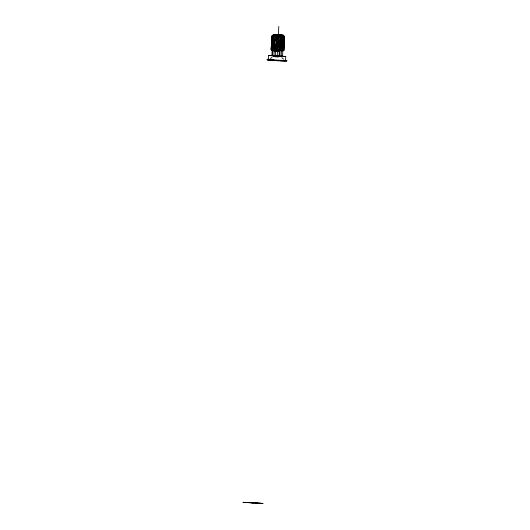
<?xml version="1.0" encoding="UTF-8"?>
<svg xmlns="http://www.w3.org/2000/svg" width="530" height="530" viewBox="0 0 530 530"><rect width="100%" height="100%" fill="white"/><g stroke="black" fill="none" stroke-linecap="round" stroke-linejoin="round"><path stroke-width="0.4" stroke-dasharray="2.65 1.99" d="M275.567 57.386L275.593 56.882M276.686 57.452L276.713 56.948M277.587 57.26L277.614 56.75M277.833 57.512L277.859 57.008L278.959 57.061M270.307 58.36L272.168 57.041M270.061 59.022L273.063 56.895M282.073 57.571L284.332 59.585M281.476 57.571L285.166 60.857"/><path stroke-width="0.79" d="M270.333 59.685L268.458 59.406L268.664 55.531L279.542 55.915M271.605 43.162L271.148 49.469L271.956 50.217L271.168 49.489L271.87 36.113L272.751 35.543L271.89 36.126M271.731 40.803L271.989 36.086M272.115 36.08L273.162 35.45L272.115 36.08L271.168 49.489M272.864 35.556L273.314 35.609L272.678 36.245L271.956 49.601L272.519 50.29L271.506 49.548L272.228 36.192L272.864 35.556L273.917 35.636L272.771 35.457M272.884 50.019L272.579 55.69L271.877 55.623L272.188 49.959M273.937 50.39L272.725 50.31L272.254 49.635L272.976 36.272L273.52 35.629L274.732 35.709M273.427 50.37L272.95 49.694L273.672 36.338L274.222 35.696L275.189 35.702M275.348 43.944L274.997 50.469L273.712 50.396L273.361 49.727L274.083 36.371L274.507 35.715L277.018 35.868L276.223 50.549L274.957 50.483L274.759 49.827L275.481 36.471L275.752 35.808L277.018 35.868M274.613 50.463L274.262 49.793L274.984 36.438L275.408 35.782L275.792 35.788L275.573 39.863M273.977 55.73L274.235 50.986M275.322 48.031L274.957 50.483M275.766 39.876L275.852 38.246M271.877 55.623L275.375 55.776L275.64 50.92M275.991 50.549L276.786 35.874M276.925 41.592L276.375 50.575L276.342 49.933L277.442 49.992L277.475 50.635L276.375 50.575M277.058 39.14L277.236 35.881L278.336 35.947L277.541 50.622M277.442 49.992L278.336 35.947M277.177 56.591L277.488 50.847M278.343 35.053L278.806 26.5M278.555 35.954L278.734 36.663L279.827 36.716L279.754 36.033L278.555 35.954L277.76 50.635L278.959 50.714L279.105 50.078L278.005 50.025L277.866 50.661M278.005 50.025L278.734 36.663M279.032 47.428L279.389 40.903M279.562 37.643L279.654 36.014M280.397 36.047L279.86 36.02L279.337 50.728L280.35 50.774L280.655 50.145L281.145 36.093M279.396 49.787L279.045 56.26L282.536 56.412L283.683 35.364L282.98 35.298M280.098 36.828L280.185 35.212L283.683 35.364M279.337 50.728L280.363 36.742L279.86 36.02M279.747 56.319L280.887 35.272L280.185 35.212M280.681 50.787L281.139 50.164L281.861 36.802L281.476 36.106M281.145 56.365L282.285 35.318M281.543 50.814L281.993 50.191L282.722 36.828L282.338 36.133M283.755 36.848L283.033 50.211L282.384 50.198L283.106 36.842L283.755 36.848L283.258 36.153M283.749 50.111L283.133 50.814L283.941 50.171L284.471 36.755L283.696 50.204L282.649 50.827L283.298 50.211L284.027 36.848L283.444 36.153L284.418 36.842L284.027 36.848M283.802 46.156L283.974 43.016M283.828 50.191L284.55 36.835L283.855 36.06L284.55 36.835M285.021 60.413L285.544 60.38L285.756 56.505L280.926 56.001M277.236 35.881L277.064 36.57L278.164 36.636M283.928 50.151L282.477 50.781M283.928 36.139L283.206 36.027L284.04 36.113M272.612 50.251L271.883 50.145M251.869 503.109L254.142 502.678L262.94 503.46L243.078 502.327L254.142 502.678M273.758 50.237L274.394 50.383M273.712 51.066L279.105 51.503M281.317 56.286L281.225 56.187M285.756 56.505L268.664 55.531M267.941 59.307L267.425 59.42M268.458 59.406L268.975 59.373M268.962 59.651L268.438 59.685L269.147 59.844M269.214 59.95L268.776 60.042M271.791 49.429L271.393 49.436L271.976 50.138L272.99 50.171M271.976 50.138L272.367 50.131M283.298 50.211L283.696 50.204M281.602 35.212L282.344 35.199L281.463 35.066M273.957 55.776L272.837 55.769L273.546 55.869M269.141 59.314L267.08 59.327L268.147 59.526M269.127 59.585L267.339 59.625L273.924 60.228M268.889 59.85L267.047 59.883L272.102 60.374M283.961 60.413L286.922 60.46L285.849 60.261M286.319 60.499L280.509 60.307M283.696 60.95L285.226 60.917L284.544 60.764M273.712 50.396L274.096 50.403M280.887 35.192L283.451 35.258L280.701 35.007M273.891 50.184L272.413 50.191L276.077 50.509M273.646 55.756L274.673 55.796M282.404 60.652L285.465 60.592M281.861 36.802L282.722 36.828M281.139 50.164L281.993 50.191M272.725 50.31L273.241 50.323M269.233 60.208L270.532 60.248L269.392 60.135M276.706 34.781L273.248 34.682L280.443 35.212M279.992 35.159L281.582 35.258M274.434 55.769L275.567 55.829M279.741 56.24L277.846 56.16M280.96 60.36L283.292 60.453M280.363 60.844L286.889 61.016L284.709 60.692M283.265 61.01L278.283 60.751M283.139 36.02L284.312 36.729L283.861 36.676M280.363 36.742L281.377 36.782M279.641 50.105L280.655 50.145M272.069 50.237L273.122 50.31M277.713 34.821L274.354 34.741L275.998 34.934M278.144 50.622L279.601 50.721M275.415 55.809L276.574 55.875M279.005 56.226L274.633 55.981M278.363 60.208L281.072 60.374M278.343 60.486L286.631 60.725L285.836 60.539M280.946 60.632L275.991 60.387M273.401 35.576L272.579 35.503L273.334 35.503M278.661 35.98L279.754 36.033M282.583 50.747L283.06 50.741M277.534 34.781L278.873 34.854M279.164 35.152L276.521 35.007M276.985 50.595L278.323 50.661M276.826 51.165L278.899 51.284M276.514 55.855L277.66 55.922M275.978 60.115L278.581 60.254M275.945 60.672L278.548 60.811M277.17 35.894L278.27 35.96M271.771 50.164L272.539 50.178M243.078 502.327L262.94 503.46M278.76 34.881L280.178 34.934M277.097 50.569L274.507 50.43M277.621 55.928L278.78 55.988M273.447 59.963L276.117 60.089M276.103 60.367L269.459 59.936M273.414 60.519L276.117 60.632M283.225 36.1L283.841 36.139M275.481 36.471L276.514 36.537M274.759 49.827L275.792 49.899M279.78 34.94L281.357 35.013M278.641 55.988L279.787 56.061M275.779 56.047L273.195 55.849M271.155 59.804L273.937 59.956M271.121 60.36L274.01 60.506M273.354 35.45L273.884 35.49M274.507 35.715L275.408 35.782M274.083 36.371L274.984 36.438M273.361 49.727L274.262 49.793M272.559 50.131L273.089 50.171M273.208 50.138L273.738 50.178M269.26 59.651L271.963 59.817M275.812 34.662L276.514 34.728L273.023 34.576L273.719 34.642M273.52 35.629L274.222 35.696M272.976 36.272L273.672 36.338M272.254 49.635L272.95 49.694M274.673 55.716L275.375 55.776M281.841 56.346L282.536 56.412M267.895 59.519L269.478 59.658M283.292 35.994L283.742 36.047M272.228 36.192L272.678 36.245M271.506 49.548L271.956 49.601"/></g></svg>
